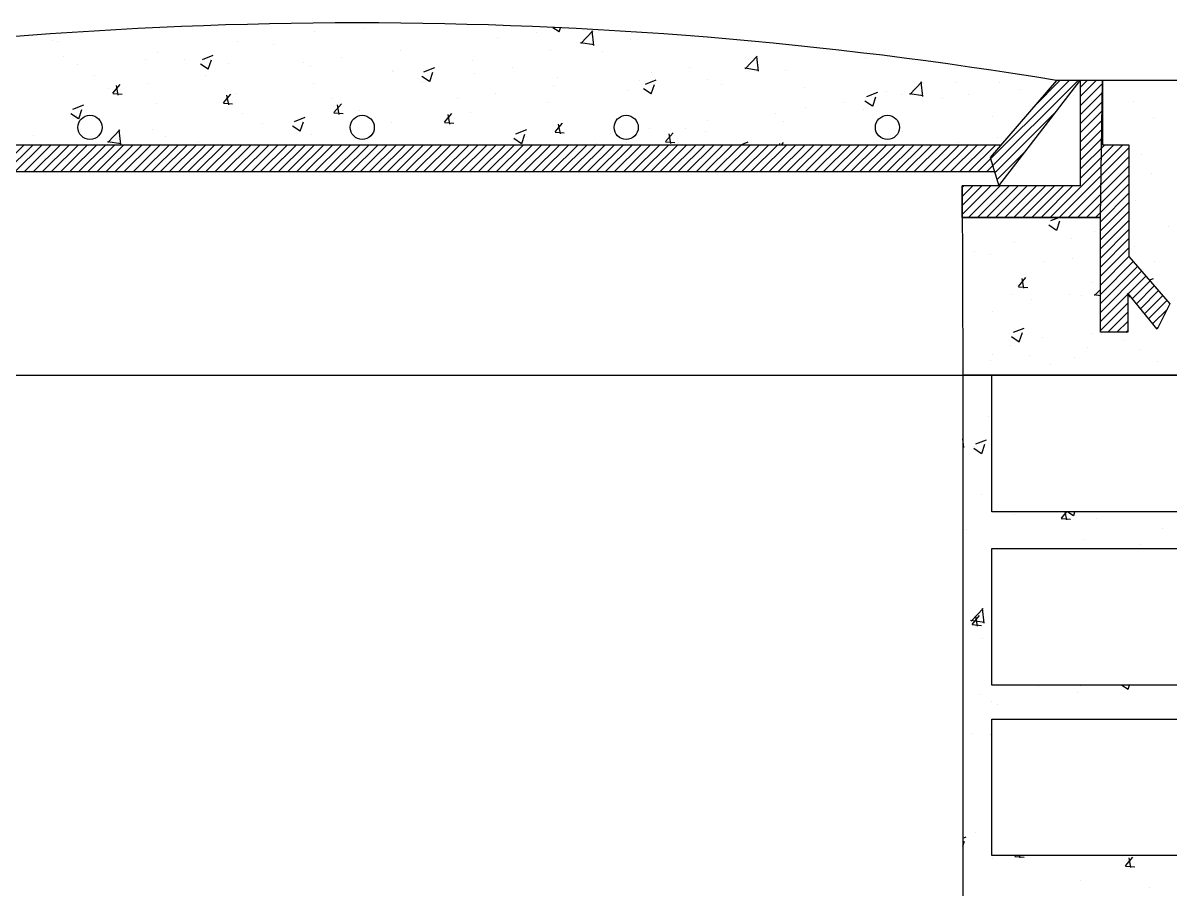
# Model space of a CAD drawing. Header units: inches. Extents: x 131 to 82119, y 71 to 16923.
# Drawn here: x 3034.826 to 3035.394, y 1200.696 to 1201.124 of the extents above; entities that cross this region are included whole.
import ezdxf

# ---------------------------------------------------------------- set-up
doc = ezdxf.new("R2010")
doc.units = ezdxf.units.IN
doc.header["$MEASUREMENT"] = 0

msp = doc.modelspace()

# ---------------------------------------------------------------- hatches: boundary and pattern name
h = msp.add_hatch()
h.set_pattern_fill('ANSI31', color=256, scale=0.001)
h.set_pattern_definition([(45, (795.9122452, -670.6977585), (-0.0022450640303, 0.0022450640303), [])])
h.paths.add_polyline_path([(3034.62357, 1201.06368), (3034.61004, 1201.06368), (3034.61004, 1201.00845), (3034.58971, 1200.985), (3034.59596, 1200.97249), (3034.61056, 1200.99021), (3034.61056, 1200.97093), (3034.62412, 1200.97093), (3034.62412, 1201.02773)])
h.paths.add_polyline_path([(3035.37323, 1201.06368), (3035.35971, 1201.06368), (3035.35915, 1201.02773), (3035.35915, 1200.97093), (3035.37271, 1200.97093), (3035.37271, 1200.99021), (3035.38731, 1200.97249), (3035.39357, 1200.985), (3035.37323, 1201.00845)])
h.paths.add_polyline_path([(3035.35971, 1201.06368), (3035.3602, 1201.09547), (3035.34917, 1201.09547), (3035.34917, 1201.04336), (3035.29084, 1201.04336), (3035.29089, 1201.02773), (3035.35915, 1201.02773)])
h.paths.add_polyline_path([(3034.69244, 1201.04336), (3034.63411, 1201.04336), (3034.63411, 1201.09547), (3034.62308, 1201.09547), (3034.62412, 1201.02773), (3034.69239, 1201.02773)])
h.paths.add_polyline_path([(3034.64586, 1201.09547), (3034.63411, 1201.09547), (3034.67436, 1201.04336), (3034.67861, 1201.05743)], flags=17)
h.paths.add_polyline_path([(3035.34917, 1201.09547), (3035.33742, 1201.09547), (3035.30466, 1201.05743), (3035.30892, 1201.04336)], flags=17)
h.paths.add_polyline_path([(3035.30993, 1201.06354), (3034.67335, 1201.06354), (3034.67861, 1201.05743), (3034.67648, 1201.05039), (3035.30679, 1201.05039), (3035.30466, 1201.05743)])

# ---------------------------------------------------------------- linework, layer by layer
at = {"linetype": 'Continuous'}
for p, q in [((3034.88632, 1201.12124), (3034.88632, 1201.12124)), ((3034.94367, 1201.12331), (3034.94367, 1201.12331)), ((3034.94367, 1201.12331), (3034.94367, 1201.12331)), ((3034.97643, 1201.12379), (3034.97643, 1201.12379)), ((3035.00859, 1201.12382), (3035.00859, 1201.12382)), ((3035.07097, 1201.12237), (3035.07097, 1201.12237)), ((3035.07097, 1201.12237), (3035.07097, 1201.12237)), ((3035.08849, 1201.1217), (3035.09153, 1201.11965)), ((3035.09162, 1201.11963), (3035.09225, 1201.1215)), ((3035.09527, 1201.12133), (3035.09527, 1201.12133)), ((3035.09527, 1201.12133), (3035.09527, 1201.12133)), ((3034.84101, 1201.1185), (3034.84101, 1201.1185)), ((3034.84101, 1201.1185), (3034.84101, 1201.1185)), ((3034.87609, 1201.12077), (3034.87609, 1201.12077)), ((3034.97081, 1201.11948), (3034.97081, 1201.11948)), ((3034.99496, 1201.12101), (3034.99496, 1201.12101)), ((3035.06111, 1201.11683), (3035.06111, 1201.11683)), ((3035.08018, 1201.11934), (3035.08018, 1201.11934)), ((3035.10132, 1201.121), (3035.10132, 1201.121)), ((3035.10227, 1201.11385), (3035.10821, 1201.12004)), ((3035.10876, 1201.11277), (3035.10792, 1201.12001)), ((3035.12665, 1201.11578), (3035.12665, 1201.11578)), ((3035.15737, 1201.11723), (3035.15737, 1201.11723)), ((3034.84091, 1201.11526), (3034.84091, 1201.11526)), ((3034.84338, 1201.11486), (3034.84338, 1201.11486)), ((3034.93232, 1201.1146), (3034.93232, 1201.1146)), ((3034.95052, 1201.11338), (3034.95052, 1201.11338)), ((3035.01298, 1201.1105), (3035.01298, 1201.1105)), ((3035.08707, 1201.11007), (3035.08707, 1201.11007)), ((3035.10206, 1201.1143), (3035.10884, 1201.11325)), ((3035.18934, 1201.11458), (3035.18934, 1201.11458)), ((3035.18934, 1201.11458), (3035.18934, 1201.11458)), ((3035.2178, 1201.11176), (3035.2178, 1201.11176)), ((3035.22476, 1201.11096), (3035.22476, 1201.11096)), ((3034.84654, 1201.10745), (3034.84654, 1201.10745)), ((3034.88722, 1201.10573), (3034.88722, 1201.10573)), ((3034.89319, 1201.10923), (3034.89319, 1201.10923)), ((3034.90608, 1201.10575), (3034.90608, 1201.10575)), ((3034.91519, 1201.10591), (3034.92053, 1201.10796)), ((3034.91809, 1201.10115), (3034.91963, 1201.10576)), ((3034.96505, 1201.10419), (3034.96505, 1201.10419)), ((3034.98412, 1201.1067), (3034.98412, 1201.1067)), ((3035.04858, 1201.10519), (3035.04858, 1201.10519)), ((3035.11294, 1201.1096), (3035.11294, 1201.1096)), ((3035.18359, 1201.10124), (3035.18953, 1201.10743)), ((3035.18506, 1201.10574), (3035.18506, 1201.10574)), ((3035.19009, 1201.10016), (3035.18924, 1201.10739)), ((3035.24291, 1201.10637), (3035.24291, 1201.10637)), ((3034.85361, 1201.10352), (3034.85361, 1201.10352)), ((3034.91421, 1201.10373), (3034.918, 1201.10118)), ((3034.92789, 1201.10401), (3034.92789, 1201.10401)), ((3034.96857, 1201.1023), (3034.96857, 1201.1023)), ((3035.00925, 1201.10058), (3035.00925, 1201.10058)), ((3035.00946, 1201.09982), (3035.00946, 1201.09982)), ((3035.0247, 1201.0998), (3035.03004, 1201.10185)), ((3035.02759, 1201.09505), (3035.02914, 1201.09965)), ((3035.04992, 1201.09886), (3035.04992, 1201.09886)), ((3035.0685, 1201.10197), (3035.0685, 1201.10197)), ((3035.13712, 1201.09942), (3035.13712, 1201.09942)), ((3035.1562, 1201.10194), (3035.1562, 1201.10194)), ((3035.18338, 1201.10169), (3035.19016, 1201.10063)), ((3035.20333, 1201.10066), (3035.20333, 1201.10066)), ((3035.30046, 1201.10122), (3035.30046, 1201.10122)), ((3035.30046, 1201.10122), (3035.30046, 1201.10122)), ((3034.86164, 1201.09813), (3034.86164, 1201.09813)), ((3034.87091, 1201.08916), (3034.87458, 1201.09353)), ((3034.87355, 1201.08829), (3034.87267, 1201.09307)), ((3034.88806, 1201.09405), (3034.88806, 1201.09405)), ((3034.91692, 1201.09785), (3034.91692, 1201.09785)), ((3034.96988, 1201.09411), (3034.96988, 1201.09411)), ((3035.02372, 1201.09763), (3035.02751, 1201.09507)), ((3035.02406, 1201.09434), (3035.02406, 1201.09434)), ((3035.089, 1201.09309), (3035.089, 1201.09309)), ((3035.0906, 1201.09714), (3035.0906, 1201.09714)), ((3035.13128, 1201.09542), (3035.13128, 1201.09542)), ((3035.13421, 1201.0937), (3035.13955, 1201.09575)), ((3035.1371, 1201.08895), (3035.13865, 1201.09355)), ((3035.16484, 1201.09578), (3035.16484, 1201.09578)), ((3035.17196, 1201.0937), (3035.17196, 1201.0937)), ((3035.26492, 1201.08863), (3035.27085, 1201.09481)), ((3035.27141, 1201.08754), (3035.27057, 1201.09478)), ((3035.28754, 1201.09464), (3035.28754, 1201.09464)), ((3035.30919, 1201.09466), (3035.30919, 1201.09466)), ((3035.32718, 1201.09706), (3035.32718, 1201.09706)), ((3034.86899, 1201.09154), (3034.86899, 1201.09154)), ((3034.8709, 1201.08905), (3034.87545, 1201.08865)), ((3034.92556, 1201.08437), (3034.92923, 1201.08875)), ((3034.92821, 1201.08351), (3034.92733, 1201.08829)), ((3034.93139, 1201.08923), (3034.93139, 1201.08923)), ((3035.06014, 1201.08929), (3035.06014, 1201.08929)), ((3035.12572, 1201.09041), (3035.12572, 1201.09041)), ((3035.13322, 1201.09153), (3035.13701, 1201.08897)), ((3035.21263, 1201.09198), (3035.21263, 1201.09198)), ((3035.24372, 1201.0876), (3035.24906, 1201.08965)), ((3035.24661, 1201.08284), (3035.24816, 1201.08745)), ((3035.25331, 1201.09026), (3035.25331, 1201.09026)), ((3035.26107, 1201.08833), (3035.26107, 1201.08833)), ((3035.26471, 1201.08907), (3035.27148, 1201.08802)), ((3035.29399, 1201.08855), (3035.29399, 1201.08855)), ((3035.3196, 1201.09125), (3035.3196, 1201.09125)), ((3035.33164, 1201.08875), (3035.33164, 1201.08875)), ((3034.85117, 1201.08133), (3034.8565, 1201.08338)), ((3034.89227, 1201.08387), (3034.89227, 1201.08387)), ((3034.92555, 1201.08426), (3034.93011, 1201.08387)), ((3034.97962, 1201.08671), (3034.97962, 1201.08671)), ((3034.98022, 1201.07959), (3034.98389, 1201.08397)), ((3034.98286, 1201.07873), (3034.98198, 1201.08351)), ((3035.04106, 1201.08678), (3035.04106, 1201.08678)), ((3035.08614, 1201.0847), (3035.08614, 1201.0847)), ((3035.21313, 1201.08202), (3035.21313, 1201.08202)), ((3035.23221, 1201.08453), (3035.23221, 1201.08453)), ((3035.24273, 1201.08542), (3035.24652, 1201.08287)), ((3035.24311, 1201.08702), (3035.24311, 1201.08702)), ((3035.28111, 1201.08637), (3035.28111, 1201.08637)), ((3035.37534, 1201.08511), (3035.37534, 1201.08511)), ((3034.85018, 1201.07915), (3034.85397, 1201.0766)), ((3034.85269, 1201.07815), (3034.85269, 1201.07815)), ((3034.85406, 1201.07658), (3034.85561, 1201.08118)), ((3034.93518, 1201.07909), (3034.93518, 1201.07909)), ((3034.96068, 1201.07523), (3034.96601, 1201.07728)), ((3034.96408, 1201.07664), (3034.96408, 1201.07664)), ((3034.98021, 1201.07948), (3034.98476, 1201.07908)), ((3034.99294, 1201.08044), (3034.99294, 1201.08044)), ((3035.03487, 1201.07481), (3035.03854, 1201.07919)), ((3035.03752, 1201.07395), (3035.03664, 1201.07873)), ((3035.04765, 1201.07982), (3035.04765, 1201.07982)), ((3035.19867, 1201.07939), (3035.19867, 1201.07939)), ((3035.24198, 1201.081), (3035.24198, 1201.081)), ((3035.25289, 1201.07805), (3035.25289, 1201.07805)), ((3035.25289, 1201.07805), (3035.25289, 1201.07805)), ((3035.3058, 1201.07791), (3035.3058, 1201.07791)), ((3035.38521, 1201.07726), (3035.38521, 1201.07726)), ((3034.8684, 1201.06485), (3034.87434, 1201.07104)), ((3034.87489, 1201.06377), (3034.87405, 1201.071)), ((3034.89074, 1201.07146), (3034.89074, 1201.07146)), ((3034.945, 1201.07413), (3034.945, 1201.07413)), ((3034.95969, 1201.07305), (3034.96348, 1201.0705)), ((3034.96357, 1201.07047), (3034.96511, 1201.07508)), ((3035.00853, 1201.07446), (3035.00853, 1201.07446)), ((3035.03486, 1201.0747), (3035.03942, 1201.0743)), ((3035.07019, 1201.06913), (3035.07552, 1201.07117)), ((3035.08953, 1201.07003), (3035.0932, 1201.07441)), ((3035.09217, 1201.06917), (3035.09129, 1201.07394)), ((3035.13615, 1201.07188), (3035.13615, 1201.07188)), ((3035.15423, 1201.07176), (3035.15423, 1201.07176)), ((3035.16392, 1201.07041), (3035.16392, 1201.07041)), ((3035.16501, 1201.07568), (3035.16501, 1201.07568)), ((3035.20241, 1201.07529), (3035.20241, 1201.07529)), ((3035.26136, 1201.07029), (3035.26136, 1201.07029)), ((3034.8317, 1201.06851), (3034.8317, 1201.06851)), ((3034.86819, 1201.0653), (3034.87497, 1201.06424)), ((3034.87238, 1201.06679), (3034.87238, 1201.06679)), ((3034.89688, 1201.0678), (3034.89688, 1201.0678)), ((3034.91305, 1201.06508), (3034.91305, 1201.06508)), ((3034.96895, 1201.06874), (3034.96895, 1201.06874)), ((3035.0692, 1201.06695), (3035.07299, 1201.06439)), ((3035.07308, 1201.06437), (3035.07462, 1201.06897)), ((3035.08952, 1201.06992), (3035.09407, 1201.06952)), ((3035.11707, 1201.06937), (3035.11707, 1201.06937)), ((3035.12479, 1201.06505), (3035.12479, 1201.06505)), ((3035.14417, 1201.06514), (3035.14873, 1201.06474)), ((3035.14418, 1201.06525), (3035.14786, 1201.06963)), ((3035.14683, 1201.06439), (3035.14595, 1201.06916)), ((3035.18104, 1201.06354), (3035.18503, 1201.06507)), ((3035.20142, 1201.06354), (3035.20251, 1201.06484)), ((3035.28915, 1201.06461), (3035.28915, 1201.06461)), ((3035.30822, 1201.06712), (3035.30822, 1201.06712)), ((3035.31362, 1201.06783), (3035.31362, 1201.06783)), ((3035.31362, 1201.06783), (3035.31362, 1201.06783)), ((3035.31503, 1201.06946), (3035.31503, 1201.06946)), ((3034.83951, 1201.06354), (3034.83951, 1201.06354)), ((3034.83951, 1201.06354), (3034.83951, 1201.06354)), ((3034.8463, 1201.06383), (3034.8463, 1201.06383)), ((3034.86802, 1201.064), (3034.86802, 1201.064)), ((3034.87749, 1201.06354), (3034.87749, 1201.06354)), ((3034.87749, 1201.06354), (3034.87749, 1201.06354)), ((3034.91547, 1201.06354), (3034.91547, 1201.06354)), ((3034.91547, 1201.06354), (3034.91547, 1201.06354)), ((3034.93046, 1201.06386), (3034.93046, 1201.06386)), ((3035.10979, 1201.06413), (3035.10979, 1201.06413)), ((3035.11044, 1201.06354), (3035.11044, 1201.06354)), ((3035.11044, 1201.06354), (3035.11044, 1201.06354)), ((3035.1632, 1201.06354), (3035.1632, 1201.06354)), ((3035.1632, 1201.06354), (3035.1632, 1201.06354)), ((3035.20076, 1201.06354), (3035.2006, 1201.06438)), ((3035.21596, 1201.06354), (3035.21596, 1201.06354)), ((3035.21596, 1201.06354), (3035.21596, 1201.06354)), ((3035.26873, 1201.06354), (3035.26873, 1201.06354)), ((3035.37934, 1201.05887), (3035.37934, 1201.05887)), ((3035.38424, 1201.04971), (3035.38424, 1201.04971)), ((3035.37657, 1201.03594), (3035.37657, 1201.03594)), ((3035.30108, 1201.02773), (3035.30108, 1201.02773)), ((3035.30108, 1201.02773), (3035.30108, 1201.02773)), ((3035.33321, 1201.02773), (3035.33321, 1201.02773)), ((3035.33469, 1201.02624), (3035.33857, 1201.02773)), ((3035.33758, 1201.02149), (3035.33913, 1201.02609)), ((3035.3337, 1201.02406), (3035.33749, 1201.02151)), ((3035.35639, 1201.02086), (3035.35639, 1201.02086)), ((3035.35915, 1201.02283), (3035.35915, 1201.02283)), ((3035.39305, 1201.02346), (3035.39305, 1201.02346)), ((3035.31682, 1201.01515), (3035.31682, 1201.01515)), ((3035.34511, 1201.01715), (3035.34511, 1201.01715)), ((3035.29699, 1201.01081), (3035.29699, 1201.01081)), ((3035.30467, 1201.00916), (3035.30467, 1201.00916)), ((3035.3762, 1201.01341), (3035.3762, 1201.01341)), ((3035.33176, 1201.00578), (3035.33176, 1201.00578)), ((3035.34534, 1201.00744), (3035.34534, 1201.00744)), ((3035.38602, 1201.00572), (3035.38602, 1201.00572)), ((3035.31872, 1200.99359), (3035.32239, 1200.99796)), ((3035.32137, 1200.99272), (3035.32049, 1200.9975)), ((3035.38335, 1200.99678), (3035.38551, 1200.99761)), ((3035.31871, 1200.99348), (3035.32327, 1200.99308)), ((3035.35547, 1200.99549), (3035.35547, 1200.99549)), ((3035.35634, 1200.98917), (3035.35915, 1200.9921)), ((3035.35915, 1200.99158), (3035.35915, 1200.99158)), ((3035.35915, 1200.99158), (3035.35915, 1200.99158)), ((3035.38459, 1200.99535), (3035.38461, 1200.99541)), ((3035.31589, 1200.98978), (3035.31589, 1200.98978)), ((3035.32507, 1200.98709), (3035.32507, 1200.98709)), ((3035.34414, 1200.9896), (3035.34414, 1200.9896)), ((3035.35002, 1200.98905), (3035.35002, 1200.98905)), ((3035.35613, 1200.98962), (3035.35915, 1200.98915)), ((3035.37337, 1200.98869), (3035.37401, 1200.98864)), ((3035.37338, 1200.9888), (3035.37363, 1200.9891)), ((3035.30558, 1200.98142), (3035.30558, 1200.98142)), ((3035.35915, 1200.98068), (3035.35915, 1200.98068)), ((3035.31516, 1200.96881), (3035.31895, 1200.96625)), ((3035.31615, 1200.97098), (3035.32148, 1200.97303)), ((3035.31904, 1200.96623), (3035.32059, 1200.97083)), ((3035.3305, 1200.9685), (3035.3305, 1200.9685)), ((3035.35454, 1200.97013), (3035.35454, 1200.97013)), ((3035.31496, 1200.96441), (3035.31496, 1200.96441)), ((3035.35296, 1200.96335), (3035.35296, 1200.96335)), ((3035.37118, 1200.96678), (3035.37118, 1200.96678)), ((3035.30502, 1200.95704), (3035.30502, 1200.95704)), ((3035.30589, 1200.95998), (3035.30589, 1200.95998)), ((3035.3241, 1200.95955), (3035.3241, 1200.95955)), ((3035.34657, 1200.95826), (3035.34657, 1200.95826)), ((3035.37912, 1200.96238), (3035.37912, 1200.96238)), ((3035.33468, 1200.95476), (3035.33468, 1200.95476)), ((3035.38725, 1200.95655), (3035.38725, 1200.95655)), ((3035.29579, 1200.9497), (3035.29579, 1200.9497)), ((3035.29579, 1200.9497), (3035.29579, 1200.9497)), ((3035.32203, 1200.9497), (3035.32203, 1200.9497)), ((3035.36001, 1200.9497), (3035.36001, 1200.9497)), ((3035.39274, 1200.95013), (3035.39274, 1200.95013)), ((3035.30544, 1200.93608), (3035.30544, 1200.93608)), ((3035.30405, 1200.9295), (3035.30405, 1200.9295)), ((3035.30544, 1200.93245), (3035.30544, 1200.93245)), ((3035.30544, 1200.93245), (3035.30544, 1200.93245)), ((3035.30544, 1200.92968), (3035.30544, 1200.92968)), ((3035.30544, 1200.92968), (3035.30544, 1200.92968)), ((3035.29161, 1200.91386), (3035.29111, 1200.91816)), ((3035.29761, 1200.91573), (3035.30294, 1200.91778)), ((3035.29111, 1200.91443), (3035.29169, 1200.91434)), ((3035.29662, 1200.91355), (3035.30041, 1200.91099)), ((3035.3005, 1200.91097), (3035.30205, 1200.91558)), ((3035.30544, 1200.9078), (3035.30544, 1200.9078)), ((3035.30544, 1200.9078), (3035.30544, 1200.9078)), ((3035.30544, 1200.90226), (3035.30544, 1200.90226)), ((3035.30544, 1200.90226), (3035.30544, 1200.90226)), ((3035.30051, 1200.89083), (3035.30051, 1200.89083)), ((3035.30535, 1200.88493), (3035.30535, 1200.88493)), ((3035.30544, 1200.88769), (3035.30544, 1200.88769)), ((3035.30544, 1200.88769), (3035.30544, 1200.88769)), ((3035.30544, 1200.88485), (3035.30544, 1200.88485)), ((3035.30544, 1200.88314), (3035.30544, 1200.88314)), ((3035.30544, 1200.88314), (3035.30544, 1200.88314)), ((3035.31657, 1200.88059), (3035.31657, 1200.88059)), ((3035.3363, 1200.88217), (3035.3363, 1200.88217)), ((3035.33986, 1200.87884), (3035.34441, 1200.87844)), ((3035.33987, 1200.87895), (3035.34257, 1200.88217)), ((3035.34094, 1200.87952), (3035.34094, 1200.87952)), ((3035.34251, 1200.87809), (3035.34176, 1200.88217)), ((3035.34315, 1200.88217), (3035.3459, 1200.88032)), ((3035.34598, 1200.88029), (3035.34661, 1200.88217)), ((3035.35725, 1200.87887), (3035.35725, 1200.87887)), ((3035.36002, 1200.88203), (3035.36002, 1200.88203)), ((3035.36102, 1200.88217), (3035.36102, 1200.88217)), ((3035.36102, 1200.88217), (3035.36102, 1200.88217)), ((3035.29282, 1200.87319), (3035.29282, 1200.87319)), ((3035.38996, 1200.87403), (3035.38996, 1200.87403)), ((3035.35083, 1200.86866), (3035.35083, 1200.86866)), ((3035.30544, 1200.86349), (3035.30544, 1200.86349)), ((3035.32825, 1200.86395), (3035.32825, 1200.86395)), ((3035.34269, 1200.86395), (3035.34269, 1200.86395)), ((3035.37889, 1200.86589), (3035.37889, 1200.86589)), ((3035.38067, 1200.86395), (3035.38067, 1200.86395)), ((3035.30544, 1200.85848), (3035.30544, 1200.85848)), ((3035.30544, 1200.85848), (3035.30544, 1200.85848)), ((3035.30544, 1200.84743), (3035.30544, 1200.84743)), ((3035.29523, 1200.82811), (3035.30116, 1200.83429)), ((3035.30172, 1200.82702), (3035.30088, 1200.83426)), ((3035.30544, 1200.83383), (3035.30544, 1200.83383)), ((3035.30544, 1200.83383), (3035.30544, 1200.83383)), ((3035.29501, 1200.82855), (3035.30179, 1200.8275)), ((3035.29578, 1200.82642), (3035.29946, 1200.83079)), ((3035.29578, 1200.82631), (3035.30033, 1200.82591)), ((3035.29843, 1200.82555), (3035.29755, 1200.83033)), ((3035.30085, 1200.81941), (3035.30085, 1200.81941)), ((3035.30544, 1200.80917), (3035.30544, 1200.80917)), ((3035.30544, 1200.80917), (3035.30544, 1200.80917)), ((3035.32095, 1200.79642), (3035.32095, 1200.79642)), ((3035.32874, 1200.79567), (3035.32874, 1200.79567)), ((3035.33442, 1200.79642), (3035.33442, 1200.79642)), ((3035.34805, 1200.79256), (3035.34805, 1200.79256)), ((3035.34957, 1200.79607), (3035.34957, 1200.79607)), ((3035.36982, 1200.79642), (3035.37284, 1200.79438)), ((3035.37293, 1200.79436), (3035.37362, 1200.79642)), ((3035.29988, 1200.79187), (3035.29988, 1200.79187)), ((3035.30513, 1200.78844), (3035.30513, 1200.78844)), ((3035.30848, 1200.78685), (3035.30848, 1200.78685)), ((3035.31479, 1200.77959), (3035.31479, 1200.77959)), ((3035.3232, 1200.77959), (3035.3232, 1200.77959)), ((3035.36118, 1200.77959), (3035.36118, 1200.77959)), ((3035.36756, 1200.77959), (3035.36756, 1200.77959)), ((3035.29602, 1200.77271), (3035.29602, 1200.77271)), ((3035.30502, 1200.77236), (3035.30544, 1200.77208)), ((3035.30544, 1200.76519), (3035.30544, 1200.76519)), ((3035.30544, 1200.76519), (3035.30544, 1200.76519)), ((3035.30544, 1200.75986), (3035.30544, 1200.75986)), ((3035.30544, 1200.75986), (3035.30544, 1200.75986)), ((3035.30512, 1200.74171), (3035.30544, 1200.74166)), ((3035.30533, 1200.74126), (3035.30544, 1200.74138)), ((3035.30544, 1200.73777), (3035.30544, 1200.73777)), ((3035.30544, 1200.73521), (3035.30544, 1200.73521)), ((3035.30544, 1200.73521), (3035.30544, 1200.73521)), ((3035.29111, 1200.72068), (3035.29281, 1200.72133)), ((3035.29111, 1200.71676), (3035.29191, 1200.71913)), ((3035.29725, 1200.72353), (3035.29725, 1200.72353)), ((3035.30544, 1200.71832), (3035.30544, 1200.71832)), ((3035.3057, 1200.71075), (3035.3057, 1200.71075)), ((3035.30739, 1200.71205), (3035.30739, 1200.71205)), ((3035.31673, 1200.71184), (3035.31673, 1200.71184)), ((3035.31692, 1200.71167), (3035.32148, 1200.71127)), ((3035.31693, 1200.71178), (3035.31716, 1200.71205)), ((3035.31958, 1200.71092), (3035.31937, 1200.71205)), ((3035.33953, 1200.71205), (3035.33953, 1200.71205)), ((3035.37159, 1200.707), (3035.37526, 1200.71138)), ((3035.37423, 1200.70614), (3035.37335, 1200.71091)), ((3035.37158, 1200.70689), (3035.37613, 1200.70649)), ((3035.34934, 1200.69958), (3035.34934, 1200.69958)), ((3035.38347, 1200.69646), (3035.38347, 1200.69646))]:
    msp.add_line(p, q, dxfattribs=at)
for p, q in [((3034.69216, 1200.9497), (3035.29111, 1200.9497)), ((3035.43921, 1200.9497), (3035.29111, 1200.9497)), ((3035.29111, 1200.9497), (3035.29111, 1200.45899))]:
    msp.add_line(p, q)
for points in [[(3035.29084, 1201.04336), (3035.29111, 1200.9497), (3035.45928, 1200.9497), (3035.45928, 1201.09547), (3035.3602, 1201.09547), (3035.3602, 1201.06368), (3035.37323, 1201.06368), (3035.37323, 1201.00845), (3035.39357, 1200.985), (3035.38731, 1200.97249), (3035.37271, 1200.99021), (3035.37271, 1200.97093), (3035.35915, 1200.97093), (3035.35915, 1201.02773), (3035.29089, 1201.02773)], [(3035.29084, 1201.04336), (3035.29089, 1201.02773), (3035.35915, 1201.02773), (3035.3602, 1201.09547), (3035.34917, 1201.09547), (3035.34917, 1201.04336)], [(3035.30892, 1201.04336), (3035.34917, 1201.09547), (3035.33742, 1201.09547), (3035.30466, 1201.05743)], [(3035.43921, 1200.88217), (3035.30544, 1200.88217), (3035.30544, 1200.9497), (3035.43921, 1200.9497)], [(3035.43921, 1200.79642), (3035.30544, 1200.79642), (3035.30544, 1200.86395), (3035.43921, 1200.86395)], [(3035.43921, 1200.71205), (3035.30544, 1200.71205), (3035.30544, 1200.77959), (3035.43921, 1200.77959)]]:
    msp.add_lwpolyline(points, close=True)
for points in [[(3035.30993, 1201.06354), (3034.67335, 1201.06354)], [(3034.67648, 1201.05039), (3035.30679, 1201.05039)]]:
    msp.add_lwpolyline(points)
for centre in [(3034.85959, 1201.07228), (3034.9942, 1201.07228), (3035.12471, 1201.07228), (3035.25389, 1201.07228)]:
    msp.add_circle(centre, 0.00597)
msp.add_arc((3034.99164, 1199.01075), 2.1132, 80.58233, 99.41767)

doc.saveas('drawing.dxf')
